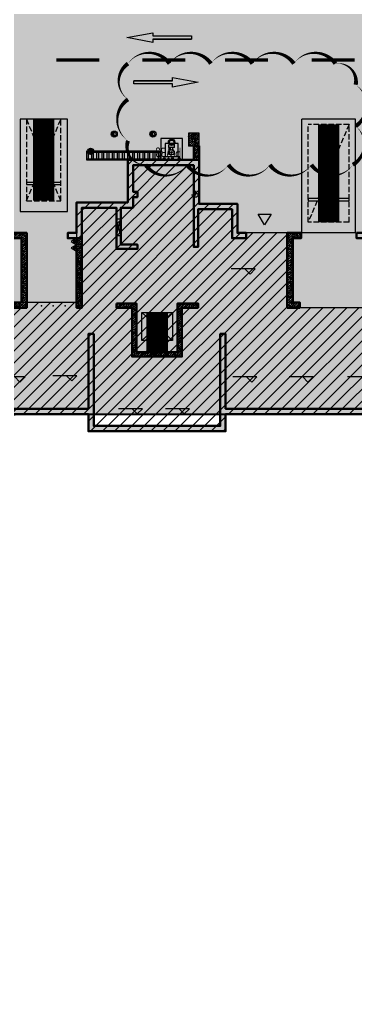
# Model space of a CAD drawing. Extents: x -1338203 to 1886333, y -530034 to 1031844.
# Drawn here: x 691862 to 707534, y 157439 to 202812 of the extents above; entities that cross this region are included whole.
import ezdxf

# ---------------------------------------------------------------- set-up
doc = ezdxf.new("R2010")
doc.units = 0
doc.header["$LTSCALE"] = 1000
doc.header["$MEASUREMENT"] = 0
doc.linetypes.add('A-001-平面B2$0$__DASH', pattern=[0.35, 0.25, -0.1])
doc.linetypes.add('DASH', pattern=[0.35, 0.25, -0.1])
for name, color, linetype in [('A-001-车位参照B1$0$A-001-车位参照B1$0$0A-P-PKNG-CAR(B)', 21, 'Continuous'), ('A-12-平面B1改$0$A-12-平面B1$0$0A-A-SYMB-ELEV', 150, 'Continuous'), ('A-12-平面B1改$0$A-12-平面B1$0$0A-O-HOLE', 52, 'Continuous'), ('A-12-平面B1改$0$A-12-平面B1$0$A-烟道风道', 57, 'Continuous'), ('A-12-平面B1改$0$AUDIT_D_230105163046-0', 2, 'Continuous'), ('p-a-core', 1, 'Continuous'), ('p-a-regular', 5, 'Continuous'), ('S-12-柱墙B1_1$0$0S-CW-HATCH', 251, 'Continuous'), ('S-12-柱墙B1_1$0$0S-CW-HATCH-UP', 251, 'Continuous'), ('S-12-柱墙B1_1$0$0S-S-HOLE', 55, 'Continuous'), ('S001地下一墙柱$0$0S-CW-HATCH', 251, 'Continuous'), ('S001地下一墙柱$0$0S-CW-HATCH-UP', 251, 'Continuous'), ('S001地下一墙柱$0$S001地下一墙柱$0$0S-CC-LINE', 52, 'Continuous'), ('S001地下一墙柱$0$S001地下一墙柱$0$0S-CW-HATCH', 251, 'Continuous'), ('S001地下一墙柱$0$S001地下一墙柱$0$0S-CW-HATCH-UP', 251, 'Continuous'), ('中心线', 42, 'Continuous'), ('地面指向箭头', 7, 'Continuous'), ('负一层消火栓$0$0P-EQUIP-FH', 7, 'Continuous'), ('负一层消火栓$0$0P-VALVE-S', 7, 'Continuous'), ('负一层集水坑及排水沟$0$0P-ACC-CS（穿梁）', 5, 'Continuous'), ('负一层集水坑及排水沟$0$P001-预留预埋-B1$0$A-001-平面B1$0$0A-A-HATH', 8, 'Continuous'), ('负一层集水坑及排水沟$0$P001-预留预埋-B1$0$A-001-平面B1$0$0A-P-ROOF-DRAN', 190, 'Continuous'), ('负一层集水坑及排水沟$0$P001-预留预埋-B1$0$P001-预留预埋-B1$0$0P-EQUIP-WW', 7, 'Continuous')]:
    doc.layers.add(name, color=color, linetype=linetype)
doc.layers.add('A-12-平面B1改$0$AUDIT_D_230105163046-1', color=6, linetype='Continuous', plot=False)
doc.layers.add('负一层消火栓$0$AAD-A-MODIFY_20230107', color=201, linetype='Continuous', plot=False)
doc.layers.add('p-a-mini', color=7, linetype='Continuous', true_color=0x0050ff)
doc.layers.add('p-a-wall', color=7, linetype='Continuous', lineweight=50)
doc.layers.add('S-12-柱墙B1_1$0$0S-CW-LINE', color=7, linetype='Continuous', lineweight=50)
doc.layers.add('p-h-walkable', color=7, linetype='Continuous', lineweight=70, true_color=0xf0f0f0)
doc.styles.add('负一层集水坑及排水沟$0$P001-预留预埋-B1$0$P001-预留预埋-B1$0$AAD-TXT', font='AAD-TXT.shx', dxfattribs={"width": 0.7, "height": 3, "bigfont": 'AAD-HZTXT.shx'})
pattern_1 = [(45, (0, 0), (-53.0330086, 53.0330086), []), (50, (0, 0), (215.178055, -18.82564), [22.5, -247.5]), (355, (0, 0), (-41.6254, 225.65764), [18, -198]), (100.4514, (17.93, -1.57), (173.552815, 206.83186), [19.12206, -210.342634]), (46.1842, (0, 60), (320.17231, -49.6557), [33.75, -371.25]), (96.6356, (26.68, 55.86), (280.39881, 292.23536), [28.68309, -315.5139]), (351.1842, (0, 60), (280.39858, 292.23558), [27, -297]), (21, (30, 45), (179.072116, -120.785667), [22.5, -247.5]), (326, (30, 45), (72.9946, 217.545014), [18, -198]), (71.4514, (44.92, 34.93), (252.06679, 96.75915), [19.12206, -210.342634]), (37.5, (0, 0), (3.647957, 99.868156), [0, -195.6, 0, -201, 0, -198.75]), (7.5, (0, 0), (78.920861, 118.323514), [0, -114.6, 0, -191.1, 0, -75.75]), (327.5, (-66.9, 0), (160.146731, -6.7664615), [0, -75, 0, -234, 0, -310.5]), (317.5, (-96.9, 0), (174.95585, 30.031495), [0, -97.5, 0, -155.4, 0, -220.5])]

# ---------------------------------------------------------------- blocks, each defined once
blk = doc.blocks.new('负一层集水坑及排水沟$0$P001-预留预埋-B1$0$EREF')
at = {"layer": '负一层集水坑及排水沟$0$P001-预留预埋-B1$0$P001-预留预埋-B1$0$0P-EQUIP-WW'}
for p, q in [((81104, 163835), (81104, 163235)), ((81704, 163835), (81104, 163835)), ((81704, 163235), (81704, 163835)), ((81748, 163902), (81730, 163920)), ((81767, 163905), (81733, 163939)), ((81777, 163917), (81745, 163949)), ((81270, 163416), (81538, 163416)), ((81270, 163416), (81270, 163295)), ((81274, 163735), (81337, 163735)), ((81274, 163735), (81274, 163719)), ((81274, 163719), (81317, 163719)), ((81274, 163706), (81306, 163706)), ((81274, 163706), (81274, 163615)), ((81274, 163615), (81285, 163615)), ((81345, 163529), (81345, 163416)), ((81463, 163529), (81463, 163416)), ((81471, 163735), (81534, 163735)), ((81491, 163719), (81534, 163719)), ((81502, 163706), (81534, 163706)), ((81523, 163615), (81534, 163615)), ((81534, 163735), (81534, 163719)), ((81534, 163706), (81534, 163615)), ((81538, 163416), (81538, 163295)), ((81104, 163235), (81704, 163235)), ((81270, 163295), (81538, 163295)), ((81328, 163289), (81480, 163289)), ((81328, 163289), (81328, 163280)), ((81328, 163280), (81480, 163280)), ((81345, 163295), (81345, 163289)), ((81345, 163280), (81345, 163252)), ((81463, 163295), (81463, 163289)), ((81463, 163280), (81463, 163252)), ((81480, 163289), (81480, 163280))]:
    blk.add_line(p, q, dxfattribs=at)
blk.add_lwpolyline([(80904, 163992), (80904, 162992), (81904, 162992), (81904, 163992)], close=True, dxfattribs=at)
for centre, radius in [((81054, 163926), 50), ((81054, 163926), 35), ((81369, 163926), 40), ((81369, 163926), 25), ((81554, 163926), 25), ((81554, 163926), 15), ((81754, 163926), 50), ((81754, 163926), 25), ((81404, 163635), 121), ((81404, 163635), 27), ((81404, 163170), 151), ((81404, 163170), 102)]:
    blk.add_circle(centre, radius, dxfattribs=at)
at = {"layer": '负一层集水坑及排水沟$0$P001-预留预埋-B1$0$P001-预留预埋-B1$0$0P-EQUIP-WW', "style": '负一层集水坑及排水沟$0$P001-预留预埋-B1$0$P001-预留预埋-B1$0$AAD-TXT', "width": 0.7}
blk.add_text('PWB3', height=450, dxfattribs=at).set_placement((80962, 163414, 3000))
blk = doc.blocks.new('负一层集水坑及排水沟$0$A$Cc72e45f6')
at = {"layer": '负一层集水坑及排水沟$0$P001-预留预埋-B1$0$A-001-平面B1$0$0A-A-HATH'}
h = blk.add_hatch(dxfattribs=at)
h.set_pattern_fill('STEEL', color=256, scale=150, angle=405)
h.set_pattern_definition([(89.999995, (-308148.39, 794872.65), (-238.125, 2e-05), []), (89.999995, (-308232.57, 794956.84), (-238.125, 2e-05), [])])
h.paths.add_polyline_path([(-67928, -110562), (-67928, -110262), (-71394, -110262), (-71394, -110562)])
at = {"layer": '负一层集水坑及排水沟$0$P001-预留预埋-B1$0$A-001-平面B1$0$0A-P-ROOF-DRAN'}
for points in [[(-71394, -110612), (-67928, -110612), (-67928, -110212), (-71394, -110212)], [(-67928, -110562), (-67928, -110262), (-71394, -110262), (-71394, -110562)]]:
    blk.add_lwpolyline(points, close=True, dxfattribs=at)
at = {"rotation": 180}
blk.add_blockref('负一层集水坑及排水沟$0$P001-预留预埋-B1$0$EREF', (13976, 53380), dxfattribs=at)
blk = doc.blocks.new('负一层集水坑及排水沟')
at = {"layer": '负一层集水坑及排水沟$0$0P-ACC-CS（穿梁）'}
blk.add_blockref('负一层集水坑及排水沟$0$A$Cc72e45f6', (0, 0), dxfattribs=at)
blk = doc.blocks.new('负一层消火栓$0$$TwtSys$00000546')
h = blk.add_hatch()
h.set_pattern_fill('ANSI31', color=256, scale=200, style=0)
h.set_pattern_definition([(45, (-38543.802, -6670.83), (-17.67767, 17.67767), [])])
h.paths.add_polyline_path([(-65, 174), (65, 174), (65, 44), (-65, 44)])
for points in [[(0, 344), (-198, 0), (198, 0)], [(-65, 174), (65, 174), (65, 44), (-65, 44)]]:
    blk.add_lwpolyline(points, close=True)
blk = doc.blocks.new('负一层消火栓$0$$VALVE$00000516')
at = {"const_width": 78.4}
blk.add_lwpolyline([(0, 24, -1), (0, -24, 1)], format="xyb", dxfattribs=at)
for radius in [80, 48]:
    blk.add_circle((0, 0), radius)
for p in [(-80, 0), (80, 0)]:
    blk.add_point(p)
blk = doc.blocks.new('负一层消火栓')
at = {"layer": '负一层消火栓$0$AAD-A-MODIFY_20230107', "color": 4}
blk.add_lwpolyline([(-69458, -106130, 0, 193, -0.520567), (-67529, -106130, 0, 193, -0.520567), (-65600, -106130, 0, 193, -0.520567), (-63672, -106130, 0, 193, -0.520567), (-61743, -106130, 0, 193, -0.520567), (-59814, -106130, 0, 193, -0.520567), (-58869, -107113, 0, 193, -0.520567), (-58869, -109042, 0, 193, -0.520567), (-59002, -110837, 0, 193, -0.520567), (-60931, -110837, 0, 193, -0.520567), (-62859, -110837, 0, 193, -0.520567), (-64788, -110837, 0, 193, -0.520567), (-66717, -110837, 0, 193, -0.520567), (-68646, -110837, 0, 193, -0.520567), (-69458, -109721, 0, 193, -0.520567), (-69458, -107792, 0, 193, -0.520567)], format="xyseb", close=True, dxfattribs=at)
at = {"layer": '负一层消火栓$0$0P-EQUIP-FH', "xscale": 0.7500000000000011, "yscale": 0.7500000000000011, "zscale": 0.7500000000000011, "rotation": 90}
for p in [(-71849, -114409), (-71849, -114706)]:
    blk.add_blockref('负一层消火栓$0$$TwtSys$00000546', p, dxfattribs=at)
at = {"layer": '负一层消火栓$0$0P-VALVE-S', "xscale": 1.8, "yscale": 1.8, "zscale": 1.8, "rotation": 180.0000000000004}
for p in [(-70099, -109410, 0), (-68299, -109410, 0), (-71199, -110210)]:
    blk.add_blockref('负一层消火栓$0$$VALVE$00000516', p, dxfattribs=at)
blk = doc.blocks.new('直行')
at = {"layer": '地面指向箭头'}
blk.add_hatch(color=251, dxfattribs=at).paths.add_polyline_path([(-29241, 4059962), (-29466, 4058762), (-29316, 4058762), (-29316, 4056961), (-29166, 4056961), (-29166, 4058762), (-29016, 4058762)])
at = {"layer": '地面指向箭头', "color": 251}
blk.add_lwpolyline([(-29316, 4058762), (-29316, 4056961), (-29316, 4058762), (-29316, 4058762), (-29466, 4058762), (-29241, 4059962), (-29016, 4058762), (-29166, 4058762), (-29166, 4056961), (-29316, 4056961), (-29316, 4056961)], dxfattribs=at)
blk = doc.blocks.new('A$C9cb663f1')
at = {"layer": '中心线', "color": 251, "const_width": 150}
for points in [[(280934, -160832), (282934, -160832)], [(284934, -160832), (286934, -160832)], [(288775, -160832), (290775, -160832)], [(292810, -160832), (294810, -160832)]]:
    blk.add_lwpolyline(points, dxfattribs=at)
at = {"layer": '地面指向箭头', "color": 251}
for p, rotation in [((4344173, -130550), 90), ((-3772433, -191114), 270)]:
    blk.add_blockref('直行', p, dxfattribs=dict(at, rotation=rotation))
blk = doc.blocks.new('A$C488321c4')
at = {"layer": '地面指向箭头'}
h = blk.add_hatch(color=251, dxfattribs=at)
h.dxf.hatch_style = 1
h.paths.add_polyline_path([(290913, -168008), (290613, -168508), (290313, -168008)])
at = {"layer": '地面指向箭头', "color": 251, "flags": 128}
blk.add_lwpolyline([(290913, -168008), (290613, -168508), (290313, -168008), (290913, -168008)], dxfattribs=at)
blk = doc.blocks.new('A-001-车位参照B1$0$A-001-车位参照B1$0$A-001-车位参照B1$0$A$C43AE5A3B')
at = {"color": 241}
blk.add_lwpolyline([(2500, 0), (2500, 4300), (300, 4300), (300, 0)], close=True, dxfattribs=at)
at = {"color": 241, "linetype": 'DASH'}
for points in [[(2200, 0), (2200, 3800), (600, 3800), (600, 0), (2200, 0)], [(600, 3800), (2200, 0)], [(2200, 3800), (600, 0)]]:
    blk.add_lwpolyline(points, dxfattribs=at)
at = {"color": 241}
blk.add_lwpolyline([(2200, 3050), (600, 3050), (600, 2950), (2200, 2950), (2200, 3050)], dxfattribs=at)
at = {"layer": 'p-a-mini', "ltscale": 0.002, "const_width": 1000}
blk.add_lwpolyline([(1400, 0), (1400, 3800)], dxfattribs=at)
blk = doc.blocks.new('A-12-平面B1改')
h = blk.add_hatch()
h.set_pattern_fill('ANSI31', color=252, scale=100)
h.set_pattern_definition([(45, (-1928061.73, 566082.88), (-112.253202, 112.253202), [])])
edge = h.paths.add_edge_path()
edge.add_line((43400, -6490), (43400, -5240))
edge.add_line((43400, -5240), (41850, -5240))
edge.add_line((41850, -5240), (41850, -6490))
edge.add_line((41850, -6490), (43400, -6490))
at = {"layer": 'A-12-平面B1改$0$A-12-平面B1$0$0A-O-HOLE'}
h = blk.add_hatch(dxfattribs=at)
h.set_pattern_fill('ANSI34', color=256, scale=50)
h.set_pattern_definition([(45, (-3685111.4, 625918.4), (-336.759605, 336.759605), []), (45, (-3684999.15, 625918.4), (-336.759605, 336.759605), []), (45, (-3684886.9, 625918.4), (-336.759605, 336.759605), []), (45, (-3684774.64, 625918.4), (-336.759605, 336.759605), [])])
h.paths.add_polyline_path([(12650, -860), (17700, -860), (17700, -1760), (12650, -1760)])
at = {"ltscale": 0.002}
blk.add_lwpolyline([(43650, -4300), (43652, -4300)], dxfattribs=at)
at = {"color": 252}
blk.add_lwpolyline([(43400, -6490), (43400, -5240), (41850, -5240), (41850, -6490), (43400, -6490)], dxfattribs=at)
at = {"layer": 'A-12-平面B1改$0$A-12-平面B1$0$0A-A-SYMB-ELEV'}
for p, q in [((-2316, -3671), (-2556, -3431)), ((-2556, -3431), (-1436, -3431)), ((-2316, -3671), (-2076, -3431)), ((6335, -3747), (6095, -3507)), ((6095, -3507), (7215, -3507)), ((6335, -3747), (6575, -3507)), ((14070, -3671), (13830, -3431)), ((13830, -3431), (14950, -3431)), ((14070, -3671), (14310, -3431)), ((34322, -3431), (33202, -3431)), ((34082, -3671), (33842, -3431)), ((34082, -3671), (34322, -3431)), ((-2465, -8783), (-2705, -8543)), ((-2705, -8543), (-1585, -8543)), ((-2465, -8783), (-2225, -8543)), ((6200, -8703), (5960, -8463)), ((5960, -8463), (7080, -8463)), ((6200, -8703), (6440, -8463)), ((8168, -8647), (7928, -8407)), ((7928, -8407), (9048, -8407)), ((8168, -8647), (8408, -8407)), ((10488, -8647), (10248, -8407)), ((10248, -8407), (11368, -8407)), ((10488, -8647), (10728, -8407)), ((12585, -8703), (12345, -8463)), ((12345, -8463), (13465, -8463)), ((12585, -8703), (12825, -8463)), ((14329, -8703), (14089, -8463)), ((14089, -8463), (15209, -8463)), ((14329, -8703), (14569, -8463)), ((17461, -8463), (16341, -8463)), ((17221, -8703), (16981, -8463)), ((17221, -8703), (17461, -8463)), ((19205, -8463), (18085, -8463)), ((18965, -8703), (18725, -8463)), ((18965, -8703), (19205, -8463)), ((21099, -8463), (19979, -8463)), ((20859, -8703), (20619, -8463)), ((20859, -8703), (21099, -8463)), ((23615, -8463), (22495, -8463)), ((23375, -8703), (23135, -8463)), ((23375, -8703), (23615, -8463)), ((26022, -8407), (24902, -8407)), ((25782, -8647), (25542, -8407)), ((25782, -8647), (26022, -8407)), ((34395, -8463), (33275, -8463)), ((34155, -8703), (33915, -8463)), ((34155, -8703), (34395, -8463)), ((37009, -8463), (35889, -8463)), ((36769, -8703), (36529, -8463)), ((36769, -8703), (37009, -8463)), ((39730, -8463), (38610, -8463)), ((39490, -8703), (39250, -8463)), ((39490, -8703), (39730, -8463)), ((42162, -8716), (41042, -8716)), ((41922, -8956), (41682, -8716)), ((41922, -8956), (42162, -8716)), ((573, -10183), (333, -9943)), ((333, -9943), (1453, -9943)), ((573, -10183), (813, -9943)), ((2718, -10183), (2478, -9943)), ((2478, -9943), (3598, -9943)), ((2718, -10183), (2958, -9943)), ((29072, -9943), (27952, -9943)), ((28832, -10183), (28592, -9943)), ((28832, -10183), (29072, -9943)), ((31258, -9943), (30138, -9943)), ((31018, -10183), (30778, -9943)), ((31018, -10183), (31258, -9943))]:
    blk.add_line(p, q, dxfattribs=at)
at = {"layer": 'A-12-平面B1改$0$A-12-平面B1$0$0A-O-HOLE'}
blk.add_lwpolyline([(12650, -860), (17700, -860), (17700, -1760), (12650, -1760)], close=True, dxfattribs=at)
at = {"layer": 'A-12-平面B1改$0$A-12-平面B1$0$A-烟道风道'}
for p in [(6625, -5150), (7173, -5150), (24377, -5150), (24925, -5150), (25472, -5150)]:
    blk.add_point(p, dxfattribs=at)
at = {"layer": 'A-12-平面B1改$0$AUDIT_D_230105163046-0'}
for p, q in [((2507, -5465), (1087, -5465)), ((1087, -5465), (1087, -6761)), ((2507, -6761), (1087, -5465)), ((2507, -5465), (1087, -6761)), ((2507, -6761), (2507, -5465)), ((29043, -6761), (29043, -5465)), ((29043, -5465), (30463, -5465)), ((29043, -6761), (30463, -5465)), ((29043, -5465), (30463, -6761)), ((30463, -5465), (30463, -6761)), ((1087, -6761), (2507, -6761)), ((30463, -6761), (29043, -6761)), ((2223, -6923), (1371, -6923)), ((1371, -6923), (1371, -7085)), ((1371, -7085), (2223, -7085)), ((2223, -7085), (2223, -6923)), ((29327, -7085), (29327, -6923)), ((29327, -6923), (30179, -6923)), ((30179, -7085), (29327, -7085)), ((30179, -6923), (30179, -7085))]:
    blk.add_line(p, q, dxfattribs=at)
at = {"layer": 'A-12-平面B1改$0$AUDIT_D_230105163046-1'}
for p, q in [((0, 0), (0, 200)), ((0, 0), (0, 200)), ((0, 0), (0, 200)), ((0, 0), (200, 0)), ((0, 0), (200, 0)), ((0, 0), (200, 0)), ((31550, 0), (31350, 0)), ((31550, 0), (31350, 0)), ((31550, 0), (31550, 200)), ((31550, 0), (31550, 200))]:
    blk.add_line(p, q, dxfattribs=at)
for centre in [(0, 0), (0, 0), (0, 0), (31550, 0), (31550, 0)]:
    blk.add_circle(centre, 100, dxfattribs=at)
blk = doc.blocks.new('S-12-柱墙B1_1', base_point=(-588474, -346969))
at = {"layer": 'S-12-柱墙B1_1$0$0S-CW-HATCH'}
h = blk.add_hatch(color=256, dxfattribs=at)
h.dxf.hatch_style = 1
h.paths.add_polyline_path([(-560614, -348069), (-560414, -348069), (-560414, -347559), (-559834, -347559), (-559834, -347059), (-559634, -347059), (-559634, -346809), (-559834, -346809), (-559834, -345579), (-557014, -345579), (-557014, -349379), (-556814, -349379), (-556814, -347629), (-555234, -347629), (-555234, -348979), (-554574, -348979), (-554574, -348729), (-554984, -348729), (-554984, -347379), (-556764, -347379), (-556764, -345329), (-560084, -345329), (-560084, -347309), (-562464, -347309), (-562464, -348729), (-562874, -348729), (-562874, -348979), (-562214, -348979), (-562214, -347559), (-560614, -347559), (-560614, -349469), (-559634, -349469), (-559634, -349269), (-560414, -349269), (-560414, -348869), (-560614, -348869)])
h = blk.add_hatch(color=256, dxfattribs=at)
h.dxf.hatch_style = 1
h.paths.add_polyline_path([(-544824, -351749), (-545074, -351749), (-545074, -350749), (-544824, -350749), (-544824, -348729), (-549444, -348729), (-549444, -348979), (-545074, -348979), (-545074, -351959), (-545424, -351959), (-545424, -352209), (-545074, -352209), (-545074, -355139), (-544824, -355139), (-544824, -355839), (-545074, -355839), (-545074, -356909), (-548299, -356909), (-548299, -355059), (-548549, -355059), (-548549, -356909), (-555534, -356909), (-555534, -353429), (-555784, -353429), (-555784, -357709), (-561664, -357709), (-561664, -353429), (-561914, -353429), (-561914, -356909), (-568899, -356909), (-568899, -355059), (-569149, -355059), (-569149, -356909), (-572374, -356909), (-572374, -354579), (-572624, -354579), (-572624, -356909), (-572774, -356909), (-572774, -354579), (-573024, -354579), (-573024, -356909), (-576249, -356909), (-576249, -355059), (-576499, -355059), (-576499, -356909), (-583484, -356909), (-583484, -353429), (-583734, -353429), (-583734, -357709), (-589614, -357709), (-589614, -353429), (-589864, -353429), (-589864, -356909), (-596849, -356909), (-596849, -355059), (-597099, -355059), (-597099, -356909), (-600324, -356909), (-600324, -352209), (-599974, -352209), (-599974, -351959), (-600324, -351959), (-600324, -348979), (-599554, -348979), (-599554, -348729), (-600574, -348729), (-600574, -357159), (-589864, -357159), (-589864, -357959), (-583484, -357959), (-583484, -357159), (-561914, -357159), (-561914, -357959), (-555534, -357959), (-555534, -357159), (-544824, -357159)])
h = blk.add_hatch(color=256, dxfattribs=at)
h.dxf.hatch_style = 1
h.paths.add_polyline_path([(-565034, -351959), (-565034, -348979), (-565424, -348979), (-565424, -348729), (-564784, -348729), (-564784, -352209), (-565364, -352209), (-565364, -351959)])
h = blk.add_hatch(color=256, dxfattribs=at)
h.dxf.hatch_style = 1
h.paths.add_polyline_path([(-552025, -348729), (-552664, -348729), (-552664, -352209), (-552084, -352209), (-552084, -351959), (-552414, -351959), (-552414, -348979), (-552025, -348979)])
h = blk.add_hatch(color=256, dxfattribs=at)
h.dxf.hatch_style = 1
h.paths.add_polyline_path([(-562464, -348979), (-562464, -352209), (-562214, -352209), (-562214, -348979)])
h = blk.add_hatch(color=256, dxfattribs=at)
h.dxf.hatch_style = 1
h.paths.add_polyline_path([(-560614, -352009), (-560614, -352209), (-559884, -352209), (-559884, -354479), (-557564, -354479), (-557564, -352209), (-556814, -352209), (-556814, -352009), (-557764, -352009), (-557764, -354279), (-559684, -354279), (-559684, -352009)])
at = {"layer": 'S-12-柱墙B1_1$0$0S-CW-HATCH-UP'}
h = blk.add_hatch(dxfattribs=at)
h.set_pattern_fill('钢筋混凝土', color=256, scale=30)
h.set_pattern_definition(pattern_1)
h.paths.add_polyline_path([(-560414, -348869), (-560614, -348869), (-560614, -348069), (-560414, -348069), (-560414, -347559), (-559834, -347559), (-559834, -347059), (-559634, -347059), (-559634, -346809), (-559834, -346809), (-559834, -345579), (-557014, -345579), (-557014, -349379), (-556814, -349379), (-556814, -347629), (-555234, -347629), (-555234, -348979), (-554574, -348979), (-554574, -348729), (-554984, -348729), (-554984, -347379), (-556764, -347379), (-556764, -345329), (-560084, -345329), (-560084, -347309), (-562464, -347309), (-562464, -348729), (-562874, -348729), (-562874, -348979), (-562214, -348979), (-562214, -347559), (-560614, -347559), (-560614, -349469), (-559634, -349469), (-559634, -349269), (-560414, -349269)])
h = blk.add_hatch(dxfattribs=at)
h.set_pattern_fill('钢筋混凝土', color=256, scale=30)
h.set_pattern_definition(pattern_1)
h.paths.add_polyline_path([(-545074, -350749), (-544824, -350749), (-544824, -348729), (-549444, -348729), (-549444, -348979), (-545074, -348979), (-545074, -351959), (-545424, -351959), (-545424, -352209), (-545074, -352209), (-545074, -355139), (-544824, -355139), (-544824, -355839), (-545074, -355839), (-545074, -356909), (-548299, -356909), (-548299, -355059), (-548549, -355059), (-548549, -356909), (-555534, -356909), (-555534, -353429), (-555784, -353429), (-555784, -357709), (-561664, -357709), (-561664, -353429), (-561914, -353429), (-561914, -356909), (-568899, -356909), (-568899, -355059), (-569149, -355059), (-569149, -356909), (-572374, -356909), (-572374, -354579), (-572624, -354579), (-572624, -356909), (-572774, -356909), (-572774, -354579), (-573024, -354579), (-573024, -356909), (-576249, -356909), (-576249, -355059), (-576499, -355059), (-576499, -356909), (-583484, -356909), (-583484, -353429), (-583734, -353429), (-583734, -357709), (-589614, -357709), (-589614, -353429), (-589864, -353429), (-589864, -356909), (-596849, -356909), (-596849, -355059), (-597099, -355059), (-597099, -356909), (-600324, -356909), (-600324, -352209), (-599974, -352209), (-599974, -351959), (-600324, -351959), (-600324, -348979), (-599554, -348979), (-599554, -348729), (-600574, -348729), (-600574, -357159), (-589864, -357159), (-589864, -357959), (-583484, -357959), (-583484, -357159), (-561914, -357159), (-561914, -357959), (-555534, -357959), (-555534, -357159), (-544824, -357159), (-544824, -351749), (-545074, -351749)])
h = blk.add_hatch(dxfattribs=at)
h.set_pattern_fill('钢筋混凝土', color=256, scale=30)
h.set_pattern_definition([(45, (0, 0), (-53.033009, 53.033009), []), (50, (0, 0), (215.178055, -18.82564), [22.5, -247.5]), (355, (0, 0), (-41.6254, 225.65764), [18, -198]), (100.4514, (17.93, -1.57), (173.552815, 206.83186), [19.12206, -210.342634]), (46.1842, (0, 60), (320.17231, -49.6557), [33.75, -371.25]), (96.6356, (26.68, 55.86), (280.39881, 292.23536), [28.68309, -315.5139]), (351.1842, (0, 60), (280.39858, 292.23558), [27, -297]), (21, (30, 45), (179.072116, -120.785667), [22.5, -247.5]), (326, (30, 45), (72.9946, 217.54501), [18, -198]), (71.4514, (44.92, 34.93), (252.06679, 96.75915), [19.12206, -210.342634]), (37.5, (0, 0), (3.647957, 99.868156), [0, -195.6, 0, -201, 0, -198.75]), (7.5, (0, 0), (78.920861, 118.323514), [0, -114.6, 0, -191.1, 0, -75.75]), (327.5, (-66.9, 0), (160.146731, -6.766462), [0, -75, 0, -234, 0, -310.5]), (317.5, (-96.9, 0), (174.95585, 30.031495), [0, -97.5, 0, -155.4, 0, -220.5])])
h.paths.add_polyline_path([(-565034, -351959), (-565034, -348979), (-565424, -348979), (-565424, -348729), (-564784, -348729), (-564784, -352209), (-565364, -352209), (-565364, -351959)])
h = blk.add_hatch(dxfattribs=at)
h.set_pattern_fill('钢筋混凝土', color=256, scale=30)
h.set_pattern_definition(pattern_1)
h.paths.add_polyline_path([(-552025, -348729), (-552664, -348729), (-552664, -352209), (-552084, -352209), (-552084, -351959), (-552414, -351959), (-552414, -348979), (-552025, -348979)])
h = blk.add_hatch(dxfattribs=at)
h.set_pattern_fill('钢筋混凝土', color=256, scale=30)
h.set_pattern_definition(pattern_1)
h.paths.add_polyline_path([(-562464, -348979), (-562464, -352209), (-562214, -352209), (-562214, -348979)])
h = blk.add_hatch(dxfattribs=at)
h.set_pattern_fill('钢筋混凝土', color=256, scale=30)
h.set_pattern_definition([(45, (1033848.31, 362347.52), (-53.0330086, 53.0330086), []), (50, (1033848.31, 362347.52), (215.178055, -18.82564), [22.5, -247.5]), (355, (1033848.31, 362347.52), (-41.6254, 225.65764), [18, -198]), (100.4514, (1033866.24, 362345.95), (173.552815, 206.831863), [19.122057, -210.342634]), (46.1842, (1033848.3, 362407.52), (320.172315, -49.655704), [33.75, -371.25]), (96.6356, (1033875, 362403.4), (280.39881, 292.23536), [28.683086, -315.5139]), (351.1842, (1033848.3, 362407.52), (280.398584, 292.23558), [27, -297]), (21, (1033878.31, 362392.52), (179.072116, -120.785667), [22.5, -247.5]), (326, (1033878.31, 362392.52), (72.9946, 217.545014), [18, -198]), (71.4514, (1033893.24, 362382.46), (252.066789, 96.75915), [19.122057, -210.342634]), (37.5, (1033848.31, 362347.52), (3.6479566, 99.868156), [0, -195.6, 0, -201, 0, -198.75]), (7.5, (1033848.31, 362347.52), (78.920861, 118.3235136), [0, -114.6, 0, -191.1, 0, -75.75]), (327.5, (1033781.41, 362347.52), (160.146731, -6.7664615), [0, -75, 0, -234, 0, -310.5]), (317.5, (1033751.41, 362347.52), (174.955851, 30.031495), [0, -97.5, 0, -155.4, 0, -220.5])])
h.paths.add_polyline_path([(-560614, -352009), (-560614, -352209), (-559884, -352209), (-559884, -354479), (-557564, -354479), (-557564, -352209), (-556814, -352209), (-556814, -352009), (-557764, -352009), (-557764, -354279), (-559684, -354279), (-559684, -352009)])
at = {"layer": 'S-12-柱墙B1_1$0$0S-CW-LINE'}
for points in [[(-559834, -347059), (-559634, -347059), (-559634, -346809), (-559834, -346809), (-559834, -345579), (-557014, -345579), (-557014, -349379), (-556814, -349379), (-556814, -347629), (-555234, -347629), (-555234, -348979), (-554574, -348979), (-554574, -348729), (-554984, -348729), (-554984, -347379), (-556764, -347379), (-556764, -345329), (-560084, -345329), (-560084, -347309), (-562464, -347309), (-562464, -348729), (-562874, -348729), (-562874, -348979), (-562214, -348979), (-562214, -347559), (-560614, -347559), (-560614, -349469), (-559634, -349469), (-559634, -349269), (-560414, -349269), (-560414, -347559), (-559834, -347559), (-559834, -347059)], [(-549444, -348729), (-544824, -348729), (-544824, -357159), (-555534, -357159), (-555534, -357959), (-561914, -357959), (-561914, -357159), (-583484, -357159)], [(-568899, -356909), (-561914, -356909), (-561914, -353429), (-561664, -353429), (-561664, -357709), (-555784, -357709), (-555784, -353429), (-555534, -353429), (-555534, -356909), (-548549, -356909), (-548549, -355059), (-548299, -355059), (-548299, -356909), (-545074, -356909), (-545074, -352209), (-545424, -352209), (-545424, -351959), (-545074, -351959), (-545074, -348979), (-549444, -348979), (-549444, -348729)], [(-562464, -348979), (-562464, -352209), (-562214, -352209), (-562214, -348979), (-562464, -348979)]]:
    blk.add_lwpolyline(points, dxfattribs=at)
for points in [[(-565034, -351959), (-565034, -348979), (-565424, -348979), (-565424, -348729), (-564784, -348729), (-564784, -352209), (-565364, -352209), (-565364, -351959)], [(-552025, -348729), (-552664, -348729), (-552664, -352209), (-552084, -352209), (-552084, -351959), (-552414, -351959), (-552414, -348979), (-552025, -348979)], [(-560614, -352009), (-560614, -352209), (-559884, -352209), (-559884, -354479), (-557564, -354479), (-557564, -352209), (-556814, -352209), (-556814, -352009), (-557764, -352009), (-557764, -354279), (-559684, -354279), (-559684, -352009)]]:
    blk.add_lwpolyline(points, close=True, dxfattribs=at)
at = {"layer": 'S-12-柱墙B1_1$0$0S-S-HOLE'}
for p, q in [((-560614, -348869), (-560414, -348069)), ((-560414, -348869), (-560614, -348069))]:
    blk.add_line(p, q, dxfattribs=at)
blk.add_lwpolyline([(-560614, -348069), (-560414, -348069), (-560414, -348869), (-560614, -348869)], close=True, dxfattribs=at)

msp = doc.modelspace()

# ---------------------------------------------------------------- hatches: boundary and pattern name
at = {"ltscale": 0.002}
h = msp.add_hatch(dxfattribs=at)
h.set_pattern_fill('ANSI31', color=8, scale=250)
h.set_pattern_definition([(45, (321361.53, 273455.2), (-280.633, 280.633), [])])
h.paths.add_polyline_path([(664246.6, 192879.1), (664246.6, 184449.1), (667116.6, 184449.1), (667116.6, 183649.1), (673496.6, 183649.1), (673496.6, 184449.1), (695066.6, 184449.1), (695066.6, 183649.1), (701446.6, 183649.1), (701446.6, 184449.1), (712156.6, 184449.1), (712156.7, 189399.5), (704316.6, 189399.5), (704316.6, 192879.1), (701996.6, 192879.1), (701996.6, 194229.1), (700216.6, 194229.1), (700216.6, 196279), (696896.6, 196279), (696896.6, 194299.1), (694516.6, 194299.1), (694516.6, 192879.1), (694516.6, 189649.1), (684206.6, 189649.1), (684206.6, 192879), (681131.6, 192879.1), (681131.6, 189649.1), (676616.6, 189649.1), (676616.6, 192879.1), (674046.6, 192879.1), (674046.6, 194299.1), (671666.6, 194299.1), (671666.6, 196279), (668346.6, 196279), (668346.6, 194229.1), (666566.6, 194229.1), (666566.6, 192879.1)])
at = {"layer": 'p-h-walkable', "ltscale": 0.002}
h = msp.add_hatch(color=256, dxfattribs=at)
h.dxf.hatch_style = 1
h.paths.add_polyline_path([(633826.6, 244460.7), (640276.6, 244575.6), (640576.6, 234544.8), (645576.7, 234544.6), (645576.7, 209278.9), (732355.9, 209029), (732355.1, 235229.9), (738506.7, 235229.9), (738506.6, 268838.9), (732734.3, 268838.9), (732734.3, 272898.9), (711963.1, 272898.9), (711963.1, 278984.7), (717256.7, 278984.7), (717256.7, 284049), (733571.6, 284135.6), (733996.6, 290449.1), (739216.6, 290449.1), (739766.6, 284299.1), (754626.6, 284299.1), (755296.6, 290449.1), (760516.6, 290449.1), (760816.6, 283049.1), (760816.3, 275879.2), (775122.6, 275879.2), (776006.6, 274138.9), (776006.6, 259429.1), (778716.6, 259429.1), (778716.6, 238849.1), (783416.6, 238849.1), (783416.6, 237229.1), (782066.6, 237229.1), (782066.6, 234429.1), (779546.6, 234429.1), (779546.6, 237129.1), (773916.6, 237129.1), (773916.6, 243229.1), (764306.6, 243225.6), (764306.6, 236639.1), (760766.6, 236639.1), (760766.6, 234429.1), (758246.6, 234429.1), (758246.6, 238649.1), (762116.6, 238649.1), (762116.6, 243225.6), (748656.6, 243225.6), (748756.3, 207529.1), (800106.6, 207528.9), (800206.7, 201639.7), (812908.2, 202239.1), (812576.6, 180449.3), (744206, 180449.3), (744206, 173439), (728556.7, 173439), (728556.6, 122289.1), (746356.6, 122289.1), (750916.6, 132325.6), (842896.6, 132325.6), (843211.6, 121345.6), (839116.6, 121345.6), (839116.6, 93449.1), (864906.6, 93449.1), (864906.6, 79694), (875856.6, 74929.1), (875856.6, 65749.1), (834560.6, 65749.1), (839142.9, 28436.3), (869465.5, 32160.2), (871163.4, 18334), (873704.3, 18646.1), (877328.9, 5540.2), (761876.2, -8638.5), (761133.2, 2082.3), (764950.9, 5291.5), (763253.1, 19116.3), (799242.7, 23536.1), (793807.6, 65749.1), (750756.6, 65749.1), (751556.6, 81645.6), (636016.6, 81645.6), (636016.6, 96345.6), (629416.6, 96345.6), (629416.6, 118203.2), (622306.6, 118203.2), (622286.6, 139083.2), (644406.6, 137003.2), (644406.6, 129968.2), (656656.6, 129968.2), (656406.6, 138083.2), (712156.6, 138083.2), (711856.6, 184449.1), (581811.6, 184349.1), (581826.6, 197199.1), (585876.6, 197449.1), (585976.6, 209279), (629226.6, 209578.9), (628926.8, 236145.4), (633826.6, 236145.6)])
at = {"layer": 'S001地下一墙柱$0$0S-CW-HATCH'}
h = msp.add_hatch(color=256, dxfattribs=at)
h.dxf.hatch_style = 1
h.paths.add_polyline_path([(699966.7, 196929.1), (700216.7, 196929.1), (700216.7, 196279), (699966.7, 196279)])
at = {"layer": 'S001地下一墙柱$0$0S-CW-HATCH-UP'}
h = msp.add_hatch(dxfattribs=at)
h.set_pattern_fill('钢筋混凝土', color=256, scale=30)
h.set_pattern_definition([(45, (465.14, -530.56), (-53.0330086, 53.0330086), []), (50, (465.14, -530.56), (215.178055, -18.82564), [22.5, -247.5]), (355, (465.14, -530.56), (-41.6254, 225.65764), [18, -198]), (100.4514, (483.07, -532.13), (173.552815, 206.83186), [19.12206, -210.342634]), (46.1842, (465.14, -470.56), (320.17231, -49.6557), [33.75, -371.25]), (96.6356, (491.82, -474.7), (280.39881, 292.23536), [28.68309, -315.5139]), (351.1842, (465.14, -470.56), (280.39858, 292.23558), [27, -297]), (21, (495.14, -485.56), (179.072116, -120.785667), [22.5, -247.5]), (326, (495.14, -485.56), (72.9946, 217.545014), [18, -198]), (71.4514, (510.06, -495.63), (252.06679, 96.75915), [19.12206, -210.342634]), (37.5, (465.14, -530.56), (3.647957, 99.868156), [0, -195.6, 0, -201, 0, -198.75]), (7.5, (465.14, -530.56), (78.920861, 118.323514), [0, -114.6, 0, -191.1, 0, -75.75]), (327.5, (398.24, -530.56), (160.146731, -6.7664615), [0, -75, 0, -234, 0, -310.5]), (317.5, (368.24, -530.56), (174.95585, 30.031495), [0, -97.5, 0, -155.4, 0, -220.5])])
h.paths.add_polyline_path([(699966.7, 196929.1), (700216.7, 196929.1), (700216.7, 196279), (699966.7, 196279)])
at = {"layer": 'S001地下一墙柱$0$S001地下一墙柱$0$0S-CW-HATCH'}
h = msp.add_hatch(color=256, dxfattribs=at)
h.dxf.hatch_style = 1
h.paths.add_polyline_path([(700216.7, 197529.1), (699716.7, 197529.1), (699716.7, 196929.1), (700216.7, 196929.1)])
at = {"layer": 'S001地下一墙柱$0$S001地下一墙柱$0$0S-CW-HATCH-UP'}
h = msp.add_hatch(dxfattribs=at)
h.set_pattern_fill('钢筋混凝土', color=256, scale=30)
h.set_pattern_definition([(45, (732527.4, 206480.79), (-53.03301, 53.03301), []), (50, (732527.4, 206480.79), (215.1781, -18.8256), [22.5, -247.5]), (355, (732527.4, 206480.79), (-41.6254, 225.6576), [18, -198]), (100.4514, (732545.33, 206479.22), (173.5528, 206.8319), [19.122, -210.3426]), (46.1842, (732527.4, 206540.79), (320.1723, -49.6557), [33.75, -371.25]), (96.6356, (732554.08, 206536.65), (280.3988, 292.2354), [28.683, -315.514]), (351.1842, (732527.4, 206540.8), (280.3986, 292.2356), [27, -297]), (21, (732557.4, 206525.79), (179.0721, -120.7857), [22.5, -247.5]), (326, (732557.4, 206525.79), (72.9946, 217.545), [18, -198]), (71.4514, (732572.32, 206515.72), (252.0668, 96.7591), [19.122, -210.3426]), (37.5, (732527.4, 206480.79), (3.64796, 99.86816), [0, -195.6, 0, -201, 0, -198.75]), (7.5, (732527.4, 206480.79), (78.92086, 118.3235), [0, -114.6, 0, -191.1, 0, -75.75]), (327.5, (732460.5, 206480.79), (160.14673, -6.76646), [0, -75, 0, -234, 0, -310.5]), (317.5, (732430.5, 206480.79), (174.95585, 30.0315), [0, -97.5, 0, -155.4, 0, -220.5])])
h.paths.add_polyline_path([(700216.7, 197529.1), (699716.7, 197529.1), (699716.7, 196929.1), (700216.7, 196929.1)])

# ---------------------------------------------------------------- linework, layer by layer
for p, q in [((704987, 192878.9), (704987, 198178.9)), ((707487, 198178.9), (704987, 198178.9)), ((707487, 192878.9), (707487, 198178.9)), ((707487, 192878.9), (704987, 192878.9))]:
    msp.add_line(p, q)
at = {"linetype": 'A-001-平面B2$0$__DASH'}
for p, q in [((707187, 197928.9), (705287, 197928.9)), ((705287, 193378.9), (705287, 197928.9)), ((707187, 193378.9), (707187, 197928.9)), ((707187, 193378.9), (705287, 193378.9))]:
    msp.add_line(p, q, dxfattribs=at)
msp.add_lwpolyline([(707187, 197928.9), (705287, 193378.9)], dxfattribs=at)
at = {"color": 3, "flags": 128}
msp.add_lwpolyline([(673496.6, 184449.1), (695066.6, 184449.1), (695066.6, 183649.1), (701446.6, 183649.1), (701446.6, 184449.1), (712156.6, 184449.1), (712156.7, 189399.5), (704316.6, 189399.5), (704316.6, 192879.1), (701996.6, 192879.1), (701996.6, 194229.1), (700216.6, 194229.1), (700216.6, 196279), (696896.6, 196279), (696896.6, 194299.1), (694516.6, 194299.1), (694516.6, 192879.1), (694516.6, 189649.1), (684206.6, 189649.1)], dxfattribs=at)
msp.add_lwpolyline([(705287, 194378.9), (707187, 194378.9), (707187, 194478.9), (705287, 194478.9)], close=True)
at = {"layer": 'p-a-core', "ltscale": 0.002, "const_width": 1000}
msp.add_lwpolyline([(698260.1, 189174.1), (698260.1, 187374.1)], dxfattribs=at)
at = {"layer": 'p-a-regular', "ltscale": 0.002, "const_width": 1000}
msp.add_lwpolyline([(706237, 193378.9), (706237, 197928.9)], dxfattribs=at)
at = {"layer": 'p-a-wall'}
msp.add_lwpolyline([(699966.7, 196929.1), (700216.7, 196929.1), (700216.7, 196279), (699966.7, 196279)], close=True, dxfattribs=at)
at = {"layer": 'p-h-walkable', "ltscale": 0.002, "const_width": 100}
msp.add_lwpolyline([(712156.6, 138083.2), (711856.6, 184449.1), (581811.6, 184349.1)], dxfattribs=at)
at = {"layer": 'S001地下一墙柱$0$S001地下一墙柱$0$0S-CC-LINE'}
msp.add_lwpolyline([(700216.7, 197529.1), (699716.7, 197529.1), (699716.7, 196929.1), (700216.7, 196929.1)], close=True, dxfattribs=at)

# ---------------------------------------------------------------- block references
at = {"ltscale": 0.002}
for name, p in [('负一层消火栓', (766365.4, 306889.1)), ('负一层集水坑及排水沟', (766365.4, 306889.1)), ('A$C488321c4', (412646.2, 361761.3)), ('A$C9cb663f1', (412646.2, 361761.3)), ('S-12-柱墙B1_1', (668506.6, 194639.1)), ('A-12-平面B1改', (668506.6, 194639.1))]:
    msp.add_blockref(name, p, dxfattribs=at)
at = {"layer": 'A-001-车位参照B1$0$A-001-车位参照B1$0$0A-P-PKNG-CAR(B)', "rotation": 179.9999999999999}
msp.add_blockref('A-001-车位参照B1$0$A-001-车位参照B1$0$A-001-车位参照B1$0$A$C43AE5A3B', (694387.2, 198176), dxfattribs=at)

doc.saveas('drawing.dxf')
